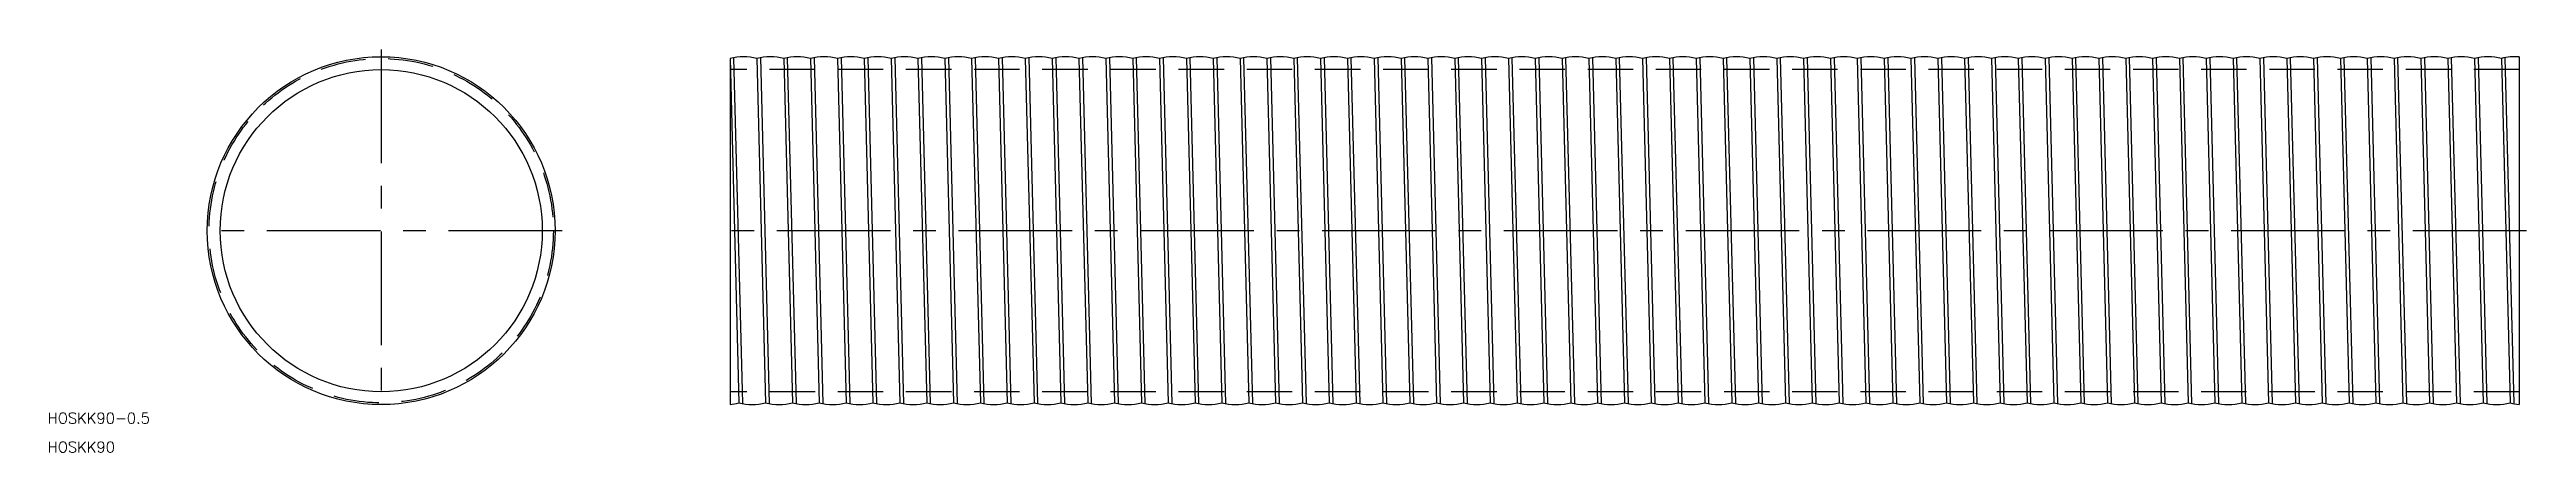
# Model space of a CAD drawing. Extents: x -93 to 600, y -62 to 51.
import ezdxf

# ---------------------------------------------------------------- set-up
doc = ezdxf.new("R2010")
doc.units = 0
doc.linetypes.add('CENTER', pattern=[50.8, 31.75, -6.35, 6.35, -6.35])
doc.linetypes.add('DASHED', pattern=[19.05, 12.7, -6.35])
doc.layers.get('0').update_dxf_attribs({"linetype": 'CONTINUOUS'})
doc.layers.add('CENTER', color=1, linetype='CENTER')
doc.styles.get("Standard").update_dxf_attribs({"font": 'txt.shx', "height": 3, "bigfont": 'bigfont.shx'})

msp = doc.modelspace()

# ---------------------------------------------------------------- linework, layer by layer
at = {"color": 7, "linetype": 'CONTINUOUS'}
for p, q in [((597.5, 48.55), (597.5, -48.55)), ((97.5, 48.1), (99.93, -48.1)), ((97.5, 48.1), (97.5, -48.54)), ((98.49, 48.33), (100.94, -48.33)), ((105, 48.1), (107.43, -48.1)), ((105.99, 48.33), (108.44, -48.33)), ((112.5, 48.1), (114.93, -48.1)), ((113.49, 48.33), (115.94, -48.33)), ((120, 48.1), (122.43, -48.1)), ((120.99, 48.33), (123.44, -48.33)), ((127.5, 48.1), (129.93, -48.1)), ((128.49, 48.33), (130.94, -48.33)), ((135, 48.1), (137.43, -48.1)), ((135.99, 48.33), (138.44, -48.33)), ((142.5, 48.1), (144.93, -48.1)), ((143.49, 48.33), (145.94, -48.33)), ((150, 48.1), (152.43, -48.1)), ((150.99, 48.33), (153.44, -48.33)), ((157.5, 48.1), (159.93, -48.1)), ((158.49, 48.33), (160.94, -48.33)), ((165, 48.1), (167.43, -48.1)), ((165.99, 48.33), (168.44, -48.33)), ((172.5, 48.1), (174.93, -48.1)), ((173.49, 48.33), (175.94, -48.33)), ((180, 48.1), (182.43, -48.1)), ((180.99, 48.33), (183.44, -48.33)), ((187.5, 48.1), (189.93, -48.1)), ((188.49, 48.33), (190.94, -48.33)), ((195, 48.1), (197.43, -48.1)), ((195.99, 48.33), (198.44, -48.33)), ((202.5, 48.1), (204.93, -48.1)), ((203.49, 48.33), (205.94, -48.33)), ((210, 48.1), (212.43, -48.1)), ((210.99, 48.33), (213.44, -48.33)), ((217.5, 48.1), (219.93, -48.1)), ((218.49, 48.33), (220.94, -48.33)), ((225, 48.1), (227.43, -48.1)), ((225.99, 48.33), (228.44, -48.33)), ((232.5, 48.1), (234.93, -48.1)), ((233.49, 48.33), (235.94, -48.33)), ((240, 48.1), (242.43, -48.1)), ((240.99, 48.33), (243.44, -48.33)), ((247.5, 48.1), (249.93, -48.1)), ((248.49, 48.33), (250.94, -48.33)), ((255, 48.1), (257.43, -48.1)), ((255.99, 48.33), (258.44, -48.33)), ((262.5, 48.1), (264.93, -48.1)), ((263.49, 48.33), (265.94, -48.33)), ((270, 48.1), (272.43, -48.1)), ((270.99, 48.33), (273.44, -48.33)), ((277.5, 48.1), (279.93, -48.1)), ((278.49, 48.33), (280.94, -48.33)), ((285, 48.1), (287.43, -48.1)), ((285.99, 48.33), (288.44, -48.33)), ((292.5, 48.1), (294.93, -48.1)), ((293.49, 48.33), (295.94, -48.33)), ((300, 48.1), (302.43, -48.1)), ((300.99, 48.33), (303.44, -48.33)), ((307.5, 48.1), (309.93, -48.1)), ((308.49, 48.33), (310.94, -48.33)), ((315, 48.1), (317.43, -48.1)), ((315.99, 48.33), (318.44, -48.33)), ((322.5, 48.1), (324.93, -48.1)), ((323.49, 48.33), (325.94, -48.33)), ((330, 48.1), (332.43, -48.1)), ((330.99, 48.33), (333.44, -48.33)), ((337.5, 48.1), (339.93, -48.1)), ((338.49, 48.33), (340.94, -48.33)), ((345, 48.1), (347.43, -48.1)), ((345.99, 48.33), (348.44, -48.33)), ((352.5, 48.1), (354.93, -48.1)), ((353.49, 48.33), (355.94, -48.33)), ((360, 48.1), (362.43, -48.1)), ((360.99, 48.33), (363.44, -48.33)), ((367.5, 48.1), (369.93, -48.1)), ((368.49, 48.33), (370.94, -48.33)), ((375, 48.1), (377.43, -48.1)), ((375.99, 48.33), (378.44, -48.33)), ((382.5, 48.1), (384.93, -48.1)), ((383.49, 48.33), (385.94, -48.33)), ((390, 48.1), (392.43, -48.1)), ((390.99, 48.33), (393.44, -48.33)), ((397.5, 48.1), (399.93, -48.1)), ((398.49, 48.33), (400.94, -48.33)), ((405, 48.1), (407.43, -48.1)), ((405.99, 48.33), (408.44, -48.33)), ((412.5, 48.1), (414.93, -48.1)), ((413.49, 48.33), (415.94, -48.33)), ((420, 48.1), (422.43, -48.1)), ((420.99, 48.33), (423.44, -48.33)), ((427.5, 48.1), (429.93, -48.1)), ((428.49, 48.33), (430.94, -48.33)), ((435, 48.1), (437.43, -48.1)), ((435.99, 48.33), (438.44, -48.33)), ((442.5, 48.1), (444.93, -48.1)), ((443.49, 48.33), (445.94, -48.33)), ((450, 48.1), (452.43, -48.1)), ((450.99, 48.33), (453.44, -48.33)), ((457.5, 48.1), (459.93, -48.1)), ((458.49, 48.33), (460.94, -48.33)), ((465, 48.1), (467.43, -48.1)), ((465.99, 48.33), (468.44, -48.33)), ((472.5, 48.1), (474.93, -48.1)), ((473.49, 48.33), (475.94, -48.33)), ((480, 48.1), (482.43, -48.1)), ((480.99, 48.33), (483.44, -48.33)), ((487.5, 48.1), (489.93, -48.1)), ((488.49, 48.33), (490.94, -48.33)), ((495, 48.1), (497.43, -48.1)), ((495.99, 48.33), (498.44, -48.33)), ((502.5, 48.1), (504.93, -48.1)), ((503.49, 48.33), (505.94, -48.33)), ((510, 48.1), (512.43, -48.1)), ((510.99, 48.33), (513.44, -48.33)), ((517.5, 48.1), (519.93, -48.1)), ((518.49, 48.33), (520.94, -48.33)), ((525, 48.1), (527.43, -48.1)), ((525.99, 48.33), (528.44, -48.33)), ((532.5, 48.1), (534.93, -48.1)), ((533.49, 48.33), (535.94, -48.33)), ((540, 48.1), (542.43, -48.1)), ((540.99, 48.33), (543.44, -48.33)), ((547.5, 48.1), (549.93, -48.1)), ((548.49, 48.33), (550.94, -48.33)), ((555, 48.1), (557.43, -48.1)), ((555.99, 48.33), (558.44, -48.33)), ((562.5, 48.1), (564.93, -48.1)), ((563.49, 48.33), (565.94, -48.33)), ((570, 48.1), (572.43, -48.1)), ((570.99, 48.33), (573.44, -48.33)), ((577.5, 48.1), (579.93, -48.1)), ((578.49, 48.33), (580.94, -48.33)), ((585, 48.1), (587.43, -48.1)), ((585.99, 48.33), (588.44, -48.33)), ((592.5, 48.1), (594.93, -48.1)), ((593.49, 48.33), (595.94, -48.33))]:
    msp.add_line(p, q, dxfattribs=at)
at = {"color": 3, "linetype": 'DASHED'}
for p, q in [((597.5, 45), (97.5, 45)), ((597.5, -45), (97.5, -45))]:
    msp.add_line(p, q, dxfattribs=at)
at = {"color": 7, "linetype": 'CONTINUOUS'}
for radius in [48.6, 45]:
    msp.add_circle((0, 0), radius, dxfattribs=at)
at = {"color": 3, "linetype": 'DASHED'}
msp.add_circle((0, 0), 48.1, dxfattribs=at)
at = {"color": 7, "linetype": 'CONTINUOUS'}
for centre, start, end in [((101.25, 34.32), 74.77675, 105.22325), ((108.75, 34.32), 74.77675, 105.22325), ((116.25, 34.32), 74.77675, 105.22325), ((123.75, 34.32), 74.77675, 105.22325), ((131.25, 34.32), 74.77675, 105.22325), ((138.75, 34.32), 74.77675, 105.22325), ((146.25, 34.32), 74.77675, 105.22325), ((153.75, 34.32), 74.77675, 105.22325), ((161.25, 34.32), 74.77675, 105.22325), ((168.75, 34.32), 74.77675, 105.22325), ((176.25, 34.32), 74.77675, 105.22325), ((183.75, 34.32), 74.77675, 105.22325), ((191.25, 34.32), 74.77675, 105.22325), ((198.75, 34.32), 74.77675, 105.22325), ((206.25, 34.32), 74.77675, 105.22325), ((213.75, 34.32), 74.77675, 105.22325), ((221.25, 34.32), 74.77675, 105.22325), ((228.75, 34.32), 74.77675, 105.22325), ((236.25, 34.32), 74.77675, 105.22325), ((243.75, 34.32), 74.77675, 105.22325), ((251.25, 34.32), 74.77675, 105.22325), ((258.75, 34.32), 74.77675, 105.22325), ((266.25, 34.32), 74.77675, 105.22325), ((273.75, 34.32), 74.77675, 105.22325), ((281.25, 34.32), 74.77675, 105.22325), ((288.75, 34.32), 74.77675, 105.22325), ((296.25, 34.32), 74.77675, 105.22325), ((303.75, 34.32), 74.77675, 105.22325), ((311.25, 34.32), 74.77675, 105.22325), ((318.75, 34.32), 74.77675, 105.22325), ((326.25, 34.32), 74.77675, 105.22325), ((333.75, 34.32), 74.77675, 105.22325), ((341.25, 34.32), 74.77675, 105.22325), ((348.75, 34.32), 74.77675, 105.22325), ((356.25, 34.32), 74.77675, 105.22325), ((363.75, 34.32), 74.77675, 105.22325), ((371.25, 34.32), 74.77675, 105.22325), ((378.75, 34.32), 74.77675, 105.22325), ((386.25, 34.32), 74.77675, 105.22325), ((393.75, 34.32), 74.77675, 105.22325), ((401.25, 34.32), 74.77675, 105.22325), ((408.75, 34.32), 74.77675, 105.22325), ((416.25, 34.32), 74.77675, 105.22325), ((423.75, 34.32), 74.77675, 105.22325), ((431.25, 34.32), 74.77675, 105.22325), ((438.75, 34.32), 74.77675, 105.22325), ((446.25, 34.32), 74.77675, 105.22325), ((453.75, 34.32), 74.77675, 105.22325), ((461.25, 34.32), 74.77675, 105.22325), ((468.75, 34.32), 74.77675, 105.22325), ((476.25, 34.32), 74.77675, 105.22325), ((483.75, 34.32), 74.77675, 105.22325), ((491.25, 34.32), 74.77675, 105.22325), ((498.75, 34.32), 74.77675, 105.22325), ((506.25, 34.32), 74.77675, 105.22325), ((513.75, 34.32), 74.77675, 105.22325), ((521.25, 34.32), 74.77675, 105.22325), ((528.75, 34.32), 74.77675, 105.22325), ((536.25, 34.32), 74.77675, 105.22325), ((543.75, 34.32), 74.77675, 105.22325), ((551.25, 34.32), 74.77675, 105.22325), ((558.75, 34.32), 74.77675, 105.22325), ((566.25, 34.32), 74.77675, 105.22325), ((573.75, 34.32), 74.77675, 105.22325), ((581.25, 34.32), 74.77675, 105.22325), ((588.75, 34.32), 74.77675, 105.22325), ((596.25, 34.32), 84.97865, 105.22325), ((96.18, -34.32), 275.30137, 285.22325), ((103.68, -34.32), 254.77675, 285.22325), ((111.18, -34.32), 254.77675, 285.22325), ((118.68, -34.32), 254.77675, 285.22325), ((126.18, -34.32), 254.77675, 285.22325), ((133.68, -34.32), 254.77675, 285.22325), ((141.18, -34.32), 254.77675, 285.22325), ((148.68, -34.32), 254.77675, 285.22325), ((156.18, -34.32), 254.77675, 285.22325), ((163.68, -34.32), 254.77675, 285.22325), ((171.18, -34.32), 254.77675, 285.22325), ((178.68, -34.32), 254.77675, 285.22325), ((186.18, -34.32), 254.77675, 285.22325), ((193.68, -34.32), 254.77675, 285.22325), ((201.18, -34.32), 254.77675, 285.22325), ((208.68, -34.32), 254.77675, 285.22325), ((216.18, -34.32), 254.77675, 285.22325), ((223.68, -34.32), 254.77675, 285.22325), ((231.18, -34.32), 254.77675, 285.22325), ((238.68, -34.32), 254.77675, 285.22325), ((246.18, -34.32), 254.77675, 285.22325), ((253.68, -34.32), 254.77675, 285.22325), ((261.18, -34.32), 254.77675, 285.22325), ((268.68, -34.32), 254.77675, 285.22325), ((276.18, -34.32), 254.77675, 285.22325), ((283.68, -34.32), 254.77675, 285.22325), ((291.18, -34.32), 254.77675, 285.22325), ((298.68, -34.32), 254.77675, 285.22325), ((306.18, -34.32), 254.77675, 285.22325), ((313.68, -34.32), 254.77675, 285.22325), ((321.18, -34.32), 254.77675, 285.22325), ((328.68, -34.32), 254.77675, 285.22325), ((336.18, -34.32), 254.77675, 285.22325), ((343.68, -34.32), 254.77675, 285.22325), ((351.18, -34.32), 254.77675, 285.22325), ((358.68, -34.32), 254.77675, 285.22325), ((366.18, -34.32), 254.77675, 285.22325), ((373.68, -34.32), 254.77675, 285.22325), ((381.18, -34.32), 254.77675, 285.22325), ((388.68, -34.32), 254.77675, 285.22325), ((396.18, -34.32), 254.77675, 285.22325), ((403.68, -34.32), 254.77675, 285.22325), ((411.18, -34.32), 254.77675, 285.22325), ((418.68, -34.32), 254.77675, 285.22325), ((426.18, -34.32), 254.77675, 285.22325), ((433.68, -34.32), 254.77675, 285.22325), ((441.18, -34.32), 254.77675, 285.22325), ((448.68, -34.32), 254.77675, 285.22325), ((456.18, -34.32), 254.77675, 285.22325), ((463.68, -34.32), 254.77675, 285.22325), ((471.18, -34.32), 254.77675, 285.22325), ((478.68, -34.32), 254.77675, 285.22325), ((486.18, -34.32), 254.77675, 285.22325), ((493.68, -34.32), 254.77675, 285.22325), ((501.18, -34.32), 254.77675, 285.22325), ((508.68, -34.32), 254.77675, 285.22325), ((516.18, -34.32), 254.77675, 285.22325), ((523.68, -34.32), 254.77675, 285.22325), ((531.18, -34.32), 254.77675, 285.22325), ((538.68, -34.32), 254.77675, 285.22325), ((546.18, -34.32), 254.77675, 285.22325), ((553.68, -34.32), 254.77675, 285.22325), ((561.18, -34.32), 254.77675, 285.22325), ((568.68, -34.32), 254.77675, 285.22325), ((576.18, -34.32), 254.77675, 285.22325), ((583.68, -34.32), 254.77675, 285.22325), ((591.18, -34.32), 254.77675, 285.22325), ((598.68, -34.32), 254.77675, 265.25856)]:
    msp.add_arc(centre, 14.28, start, end, dxfattribs=at)
at = {"layer": 'CENTER', "color": 1, "linetype": 'CENTER'}
for p, q in [((0, 50.6), (0, -50.6)), ((50.6, 0), (-50.6, 0)), ((599.5, 0), (95.5, 0))]:
    msp.add_line(p, q, dxfattribs=at)

# ---------------------------------------------------------------- texts
at = {"color": 7, "linetype": 'CONTINUOUS'}
for s, p in [('HOSKK90-0.5', (-93.2, -53.88)), ('HOSKK90', (-93.2, -61.96))]:
    msp.add_text(s, height=3, dxfattribs=at).set_placement(p)

doc.saveas('drawing.dxf')
